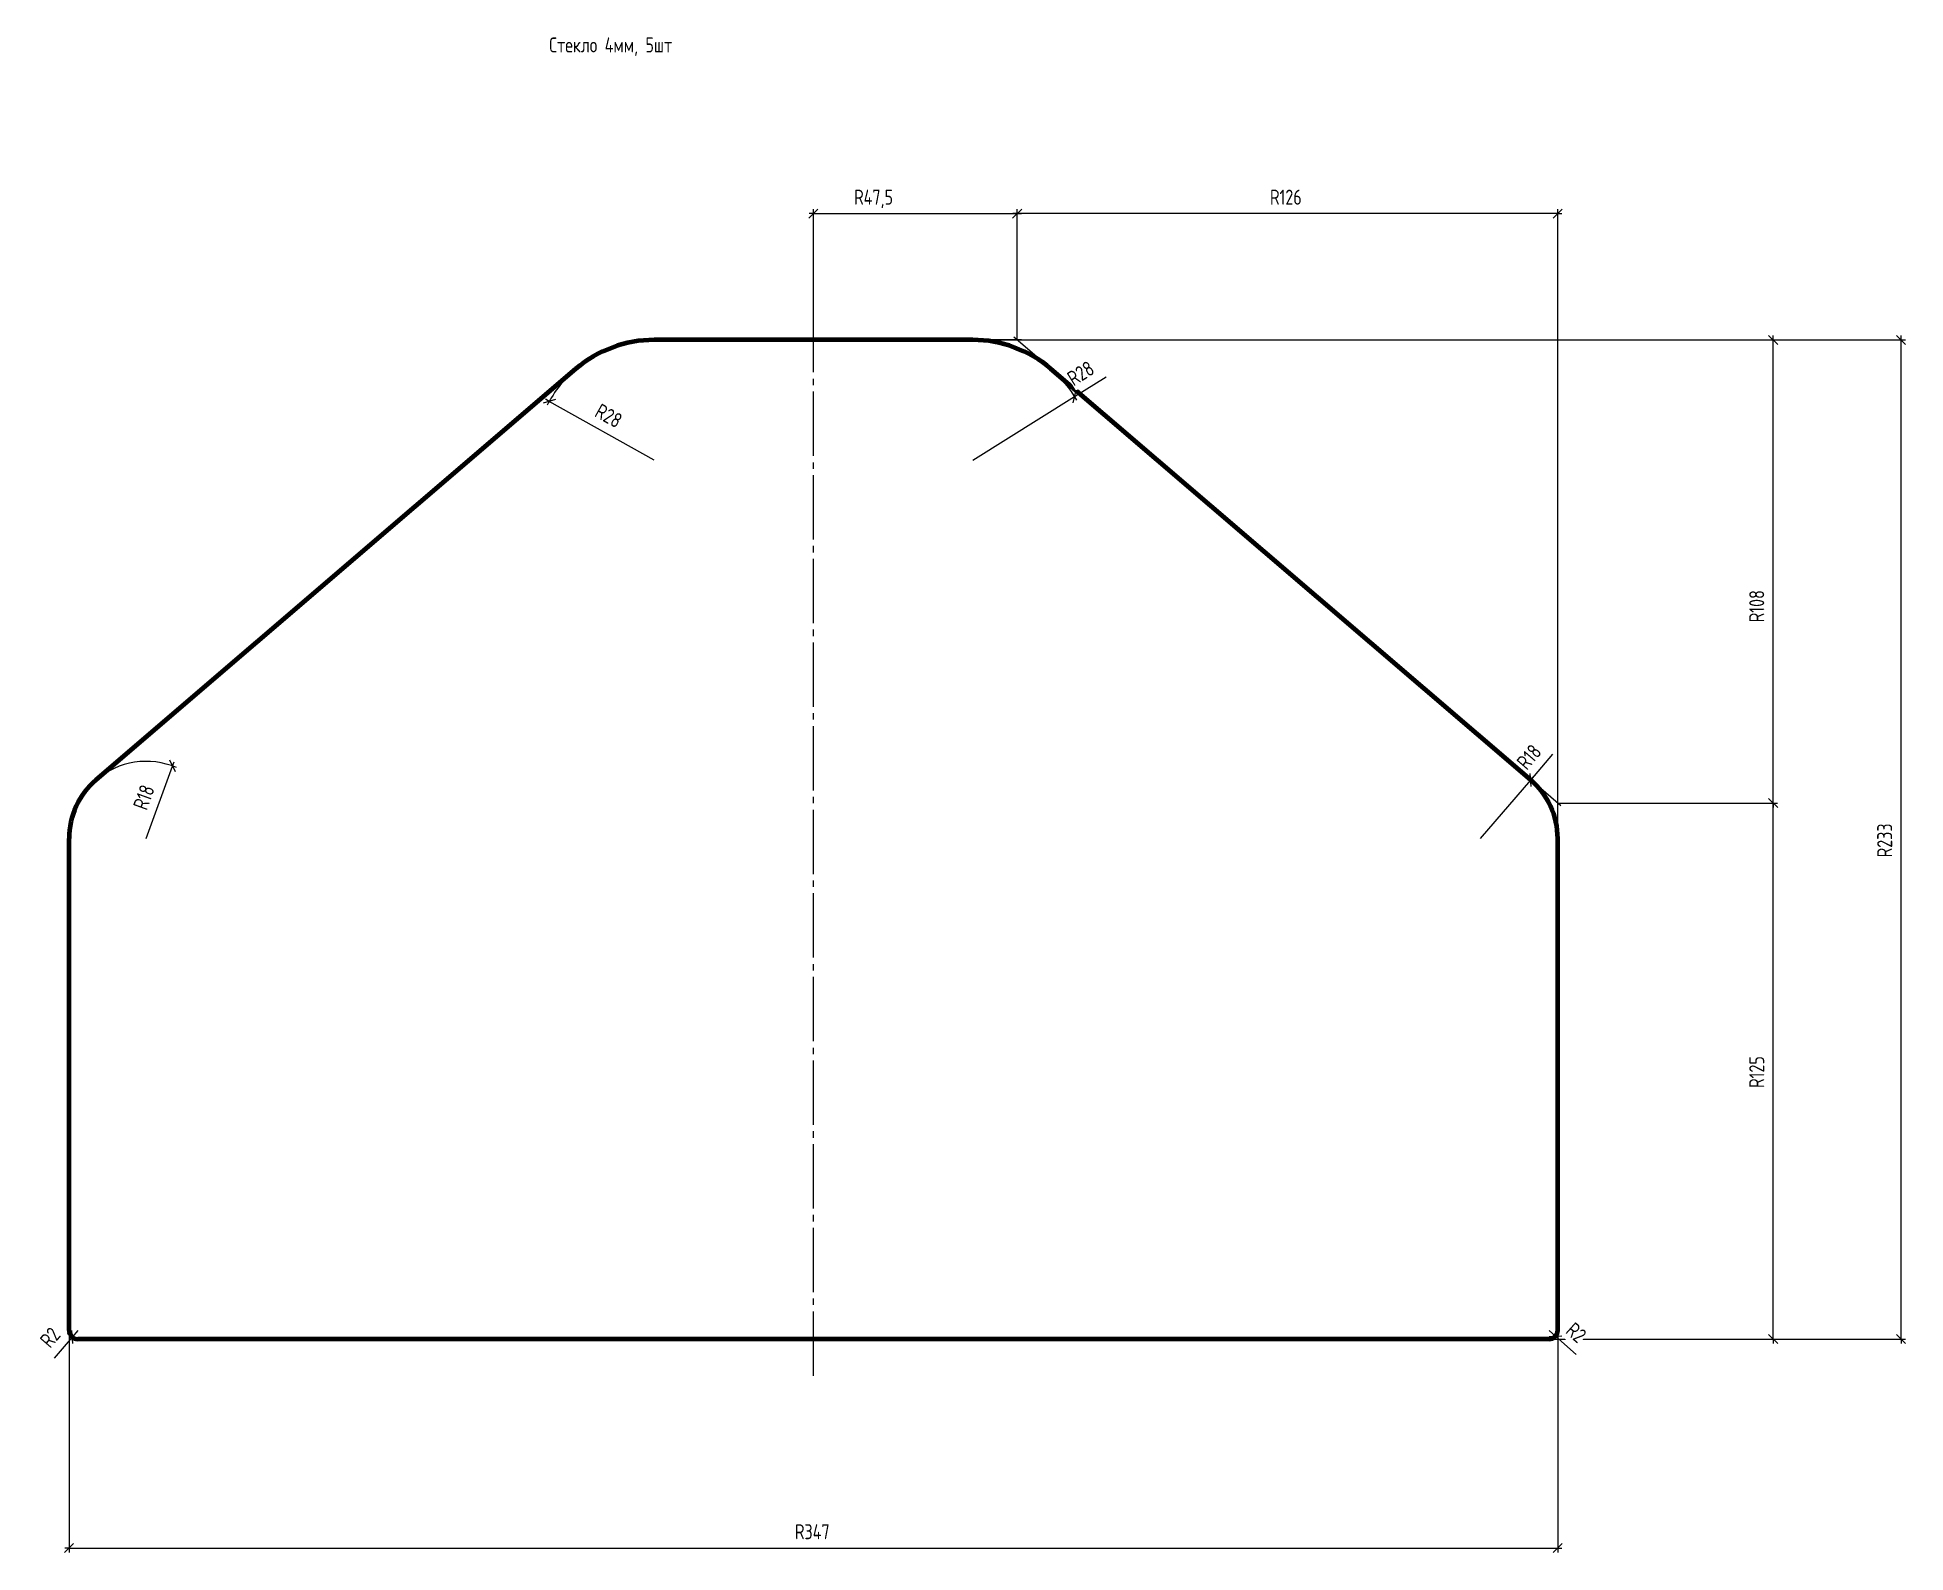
# Model space of a CAD drawing. Header units: millimetres. Extents: x -181 to 255, y -283 to 71.
import ezdxf

# ---------------------------------------------------------------- set-up
doc = ezdxf.new("R2010")
doc.units = ezdxf.units.MM
for name, pattern in [('K5LT_AXLED', [19.5, 15, -1.5, 1.5, -1.5]), ('K5LT_BASIC', [0]), ('K5LT_THIN', [0])]:
    doc.linetypes.add(name, pattern=pattern)
doc.layers.add('размеры', color=7, linetype='Continuous')
doc.layers.add('стекло', color=7, linetype='Continuous')
doc.styles.add('KDIMTEXTSTYLE', font='GOST_AU.SHX', dxfattribs={"width": 0.96, "oblique": 15, "height": 5})
doc.styles.add('KTEXTSTYLE', font='GOST_AU.SHX', dxfattribs={"width": 0.96, "height": 5})
doc.dimstyles.new('KDIMSTYLE (1.00)', dxfattribs={"dimtxt": 5, "dimasz": 1, "dimexe": 2, "dimexo": 0, "dimgap": 1, "dimtad": 1, "dimtxsty": 'KDIMTEXTSTYLE', "dimsah": 1, "dimcen": 0, "dimdle": 1, "dimadec": 0, "dimazin": 0, "dimtfac": 0.667, "dimtmove": 0, "dimatfit": 3, "dimfxl": 1, "dimtvp": 1, "dimtolj": 1, "dimtzin": 0, "dimarcsym": 0})

# ---------------------------------------------------------------- blocks, each defined once
blk = doc.blocks.new('D0')
at = {"layer": 'размеры', "color": 7, "linetype": 'K5LT_THIN', "lineweight": 18}
for p, q in [((-173.5, -231), (-173.5, -282.74)), ((173.5, -231), (173.5, -282.74)), ((-172.44, -280.68), (-174.56, -282.8)), ((-173.5, -281.74), (-174.5, -281.74)), ((172.44, -282.8), (174.56, -280.68)), ((173.5, -281.74), (174.5, -281.74))]:
    blk.add_line(p, q, dxfattribs=at)
blk.add_wipeout([(-4.31, -280.74), (-4.31, -275.74), (3.96, -275.74), (3.96, -280.74)]).dxf.layer = 'размеры'
blk.add_line((-173.5, -281.74), (173.5, -281.74), dxfattribs=at)
at = {"layer": 'размеры', "color": 7, "char_height": 2.5, "attachment_point": 1, "style": 'KTEXTSTYLE'}
for s, insert in [('\\H3.5;\\W0.965;\\Q15;\\Q0;R', (-4.31, -276.17)), ('\\H3.5;\\W0.965;\\Q15;\\Q0;347', (-2.08, -276.17))]:
    blk.add_mtext(s, dxfattribs=dict(at, insert=insert))
blk = doc.blocks.new('KDIMARROW_03')
at = {"color": 0, "linetype": 'K5LT_THIN', "lineweight": 18}
for p, q in [((-1.06, -1.06), (1.06, 1.06)), ((0, 0), (-1, 0)), ((0, 0), (1, 0))]:
    blk.add_line(p, q, dxfattribs=at)
blk = doc.blocks.new('D1')
at = {"layer": 'размеры', "color": 7, "linetype": 'K5LT_THIN', "lineweight": 18}
for p, q in [((254.61, -1.06), (252.48, 1.06)), ((253.55, 0), (253.55, 1)), ((37.14, 0), (254.55, 0)), ((171.5, -233), (254.55, -233)), ((252.48, -231.94), (254.61, -234.06)), ((253.55, -233), (253.55, -234))]:
    blk.add_line(p, q, dxfattribs=at)
blk.add_wipeout([(252.55, -120.67), (247.55, -120.67), (247.55, -112.67), (252.55, -112.67)]).dxf.layer = 'размеры'
blk.add_line((253.55, -233), (253.55, 0), dxfattribs=at)
at = {"layer": 'размеры', "color": 7, "char_height": 2.5, "attachment_point": 1, "rotation": 90, "style": 'KTEXTSTYLE'}
for s, insert in [('\\H3.5;\\W0.965;\\Q15;\\Q0;233', (247.97, -118.44)), ('\\H3.5;\\W0.965;\\Q15;\\Q0;R', (247.97, -120.67))]:
    blk.add_mtext(s, dxfattribs=dict(at, insert=insert))
blk = doc.blocks.new('U0')
at = {"layer": 'размеры', "color": 7, "linetype": 'K5LT_THIN', "lineweight": 18}
for p, q in [((48.5, 0), (37.14, 0)), ((55.36, -6.74), (46.74, 0.65))]:
    blk.add_line(p, q, dxfattribs=at)
blk = doc.blocks.new('U1')
at = {"layer": 'размеры', "color": 7, "linetype": 'K5LT_THIN', "lineweight": 18}
for p, q in [((174.26, -108.65), (167.21, -102.61)), ((173.5, -116.28), (173.5, -107))]:
    blk.add_line(p, q, dxfattribs=at)
blk = doc.blocks.new('D2')
at = {"layer": 'размеры', "color": 7, "linetype": 'K5LT_THIN', "lineweight": 18}
for p, q in [((1.06, 30.52), (-1.06, 28.4)), ((46.44, 28.4), (48.56, 30.52)), ((0, 29.46), (-1, 29.46)), ((0, 0), (0, 30.46)), ((47.5, 0), (47.5, 30.46)), ((47.5, 29.46), (48.5, 29.46))]:
    blk.add_line(p, q, dxfattribs=at)
blk.add_wipeout([(9.49, 30.46), (9.49, 35.46), (18.47, 35.46), (18.47, 30.46)]).dxf.layer = 'размеры'
blk.add_line((0, 29.46), (47.5, 29.46), dxfattribs=at)
at = {"layer": 'размеры', "color": 7, "char_height": 2.5, "attachment_point": 1, "style": 'KTEXTSTYLE'}
for s, insert in [('\\H3.5;\\W0.965;\\Q15;\\Q0;R', (9.49, 35.04)), ('\\H3.5;\\W0.965;\\Q15;\\Q0;47,5', (11.71, 35.04))]:
    blk.add_mtext(s, dxfattribs=dict(at, insert=insert))
blk = doc.blocks.new('D3')
at = {"layer": 'размеры', "color": 7, "linetype": 'K5LT_THIN', "lineweight": 18}
for p, q in [((173.5, -108), (224.72, -108)), ((224.78, -109.06), (222.66, -106.94)), ((223.72, -108), (223.72, -107)), ((171.5, -233), (224.72, -233)), ((222.66, -231.94), (224.78, -234.06)), ((223.72, -233), (223.72, -234))]:
    blk.add_line(p, q, dxfattribs=at)
blk.add_wipeout([(222.72, -174.44), (217.73, -174.44), (217.73, -166.88), (222.72, -166.88)]).dxf.layer = 'размеры'
blk.add_line((223.72, -233), (223.72, -108), dxfattribs=at)
at = {"layer": 'размеры', "color": 7, "char_height": 2.5, "attachment_point": 1, "rotation": 90, "style": 'KTEXTSTYLE'}
for s, insert in [('\\H3.5;\\W0.965;\\Q15;\\Q0;125', (218.15, -172.21)), ('\\H3.5;\\W0.965;\\Q15;\\Q0;R', (218.15, -174.44))]:
    blk.add_mtext(s, dxfattribs=dict(at, insert=insert))
blk = doc.blocks.new('D4')
blk.add_wipeout([(174.41, -232.24), (177.72, -228.51), (180.91, -231.34), (177.6, -235.08)]).dxf.layer = 'размеры'
at = {"layer": 'размеры', "color": 7, "linetype": 'K5LT_THIN', "lineweight": 18}
for p, q in [((171.5, -231), (173, -232.33)), ((171.5, -232.42), (174.49, -232.24)), ((173, -232.33), (173.74, -232.99)), ((173, -232.33), (177.82, -236.61))]:
    blk.add_line(p, q, dxfattribs=at)
at = {"layer": 'размеры', "color": 7, "char_height": 2.5, "attachment_point": 1, "rotation": 318.4058, "style": 'KTEXTSTYLE'}
for s, insert in [('\\H3.5;\\W0.965;\\Q15;\\Q0;R', (177.44, -228.82)), ('\\H3.5;\\W0.965;\\Q15;\\Q0;2', (179.11, -230.3))]:
    blk.add_mtext(s, dxfattribs=dict(at, insert=insert))
blk = doc.blocks.new('D5')
blk.add_wipeout([(-177.1, -236.01), (-180.89, -232.76), (-178.12, -229.52), (-174.32, -232.77)]).dxf.layer = 'размеры'
at = {"layer": 'размеры', "color": 7, "linetype": 'K5LT_THIN', "lineweight": 18}
for p, q in [((-172.8, -232.52), (-176.99, -237.42)), ((-172.8, -232.52), (-173.45, -233.28)), ((-172.92, -231.03), (-172.68, -234.02)), ((-171.5, -231), (-172.8, -232.52))]:
    blk.add_line(p, q, dxfattribs=at)
at = {"layer": 'размеры', "color": 7, "char_height": 2.5, "attachment_point": 1, "rotation": 49.4768, "style": 'KTEXTSTYLE'}
for s, insert in [('\\H3.5;\\W0.965;\\Q15;\\Q0;2', (-179.13, -231.35)), ('\\H3.5;\\W0.965;\\Q15;\\Q0;R', (-180.57, -233.04))]:
    blk.add_mtext(s, dxfattribs=dict(at, insert=insert))
blk = doc.blocks.new('D6')
blk.add_wipeout([(167.13, -101.22), (163.34, -97.96), (167.05, -93.65), (170.84, -96.91)]).dxf.layer = 'размеры'
at = {"layer": 'размеры', "color": 7, "linetype": 'K5LT_THIN', "lineweight": 18}
for p, q in [((167.24, -102.63), (172.4, -96.62)), ((155.5, -116.28), (167.24, -102.63)), ((167.35, -104.13), (167.12, -101.13)), ((167.24, -102.63), (167.89, -101.87))]:
    blk.add_line(p, q, dxfattribs=at)
at = {"layer": 'размеры', "color": 7, "char_height": 2.5, "attachment_point": 1, "rotation": 49.3097, "style": 'KTEXTSTYLE'}
for s, insert in [('\\H3.5;\\W0.965;\\Q15;\\Q0;18', (165.11, -96.55)), ('\\H3.5;\\W0.965;\\Q15;\\Q0;R', (163.66, -98.24))]:
    blk.add_mtext(s, dxfattribs=dict(at, insert=insert))
blk = doc.blocks.new('D7')
blk.add_wipeout([(61.21, -11.79), (58.57, -7.56), (64, -4.17), (66.64, -8.4)]).dxf.layer = 'размеры'
at = {"layer": 'размеры', "color": 7, "linetype": 'K5LT_THIN', "lineweight": 18}
for p, q in [((60.89, -13.17), (68.25, -8.58)), ((60.56, -14.63), (61.23, -11.71)), ((60.89, -13.17), (61.74, -12.64)), ((37.14, -28), (60.89, -13.17))]:
    blk.add_line(p, q, dxfattribs=at)
blk.add_arc((37.14, -28), 28, 29.9308, 49.3987, dxfattribs=at)
at = {"layer": 'размеры', "color": 7, "char_height": 2.5, "attachment_point": 1, "rotation": 31.9769, "style": 'KTEXTSTYLE'}
for s, insert in [('\\H3.5;\\W0.965;\\Q15;\\Q0;R', (58.79, -7.91)), ('\\H3.5;\\W0.965;\\Q15;\\Q0;28', (60.68, -6.74))]:
    blk.add_mtext(s, dxfattribs=dict(at, insert=insert))
blk = doc.blocks.new('D8')
at = {"layer": 'размеры', "color": 7, "linetype": 'K5LT_THIN', "lineweight": 18}
for p, q in [((-60.13, -13.91), (-63.01, -14.72)), ((-61.57, -14.32), (-62.44, -13.83))]:
    blk.add_line(p, q, dxfattribs=at)
blk.add_arc((-37.14, -28), 28, 130.6013, 152.7897, dxfattribs=at)
blk.add_wipeout([(-51.78, -18.66), (-49.33, -14.3), (-43.75, -17.43), (-46.19, -21.78)]).dxf.layer = 'размеры'
blk.add_line((-37.14, -28), (-61.57, -14.32), dxfattribs=at)
at = {"layer": 'размеры', "color": 7, "char_height": 2.5, "attachment_point": 1, "rotation": 330.7436, "style": 'KTEXTSTYLE'}
for s, insert in [('\\H3.5;\\W0.965;\\Q15;\\Q0;R', (-49.54, -14.67)), ('\\H3.5;\\W0.965;\\Q15;\\Q0;28', (-47.6, -15.75))]:
    blk.add_mtext(s, dxfattribs=dict(at, insert=insert))
blk = doc.blocks.new('D9')
at = {"layer": 'размеры', "color": 7, "linetype": 'K5LT_THIN', "lineweight": 18}
for p, q in [((48.56, 30.52), (46.44, 28.4)), ((172.44, 28.4), (174.56, 30.52)), ((47.5, 29.46), (46.5, 29.46)), ((47.5, 0), (47.5, 30.46)), ((173.5, -116.28), (173.5, 30.46)), ((173.5, 29.46), (174.5, 29.46))]:
    blk.add_line(p, q, dxfattribs=at)
blk.add_wipeout([(106.43, 30.46), (106.43, 35.46), (114.25, 35.46), (114.25, 30.46)]).dxf.layer = 'размеры'
blk.add_line((173.5, 29.46), (47.5, 29.46), dxfattribs=at)
at = {"layer": 'размеры', "color": 7, "char_height": 2.5, "attachment_point": 1, "style": 'KTEXTSTYLE'}
for s, insert in [('\\H3.5;\\W0.965;\\Q15;\\Q0;R', (106.43, 35.04)), ('\\H3.5;\\W0.965;\\Q15;\\Q0;126', (108.65, 35.04))]:
    blk.add_mtext(s, dxfattribs=dict(at, insert=insert))
blk = doc.blocks.new('D10')
at = {"layer": 'размеры', "color": 7, "linetype": 'K5LT_THIN', "lineweight": 18}
for p, q in [((224.78, -1.06), (222.66, 1.06)), ((223.72, 0), (223.72, 1)), ((173.5, 0), (224.72, 0)), ((173.5, -108), (224.72, -108)), ((222.66, -106.94), (224.78, -109.06)), ((223.72, -108), (223.72, -109))]:
    blk.add_line(p, q, dxfattribs=at)
blk.add_wipeout([(222.72, -65.85), (217.73, -65.85), (217.73, -58.03), (222.72, -58.03)]).dxf.layer = 'размеры'
blk.add_line((223.72, -108), (223.72, 0), dxfattribs=at)
at = {"layer": 'размеры', "color": 7, "char_height": 2.5, "attachment_point": 1, "rotation": 90, "style": 'KTEXTSTYLE'}
for s, insert in [('\\H3.5;\\W0.965;\\Q15;\\Q0;108', (218.15, -63.63)), ('\\H3.5;\\W0.965;\\Q15;\\Q0;R', (218.15, -65.85))]:
    blk.add_mtext(s, dxfattribs=dict(at, insert=insert))
blk = doc.blocks.new('D11')
at = {"layer": 'размеры', "color": 7, "linetype": 'K5LT_THIN', "lineweight": 18}
for p, q in [((-148.73, -100.72), (-150, -98)), ((-149.36, -99.36), (-149.02, -98.42))]:
    blk.add_line(p, q, dxfattribs=at)
blk.add_wipeout([(-154.38, -110.26), (-159.08, -108.56), (-157.14, -103.21), (-152.44, -104.91)]).dxf.layer = 'размеры'
blk.add_line((-155.5, -116.28), (-149.36, -99.36), dxfattribs=at)
blk.add_arc((-155.5, -116.28), 18, 66.8765, 130.6013, dxfattribs=at)
at = {"layer": 'размеры', "color": 7, "char_height": 2.5, "attachment_point": 1, "rotation": 70.0588, "style": 'KTEXTSTYLE'}
for s, insert in [('\\H3.5;\\W0.965;\\Q15;\\Q0;18', (-157.92, -106.61)), ('\\H3.5;\\W0.965;\\Q15;\\Q0;R', (-158.68, -108.7))]:
    blk.add_mtext(s, dxfattribs=dict(at, insert=insert))

msp = doc.modelspace()

# ---------------------------------------------------------------- linework, layer by layer
at = {"layer": 'размеры', "color": 30, "linetype": 'K5LT_AXLED', "lineweight": 18, "true_color": 0xff8000}
msp.add_line((0, -241.548), (0, 10), dxfattribs=at)
at = {"layer": 'стекло', "color": 150, "linetype": 'K5LT_BASIC', "lineweight": 60, "true_color": 0x0080ff}
for p, q in [((37.142, 0), (-37.142, 0)), ((-167.214, -102.612), (-55.364, -6.741)), ((167.214, -102.612), (55.364, -6.741)), ((-173.5, -231), (-173.5, -116.279)), ((173.5, -231), (173.5, -116.279)), ((171.5, -233), (-171.5, -233))]:
    msp.add_line(p, q, dxfattribs=at)
for centre, radius, start, end in [((-37.142, -28), 28, 90, 130.60129), ((37.142, -28), 28, 49.39871, 90), ((-155.5, -116.279), 18, 130.60129, 180), ((155.5, -116.279), 18, 0, 49.39871), ((-171.5, -231), 2, 180, 270), ((171.5, -231), 2, 270, 0)]:
    msp.add_arc(centre, radius, start, end, dxfattribs=at)

# ---------------------------------------------------------------- texts
at = {"layer": 'размеры', "color": 7, "insert": (-61.57, 70.549), "char_height": 2.5, "attachment_point": 1, "style": 'KTEXTSTYLE'}
msp.add_mtext('\\H3.5;\\W0.965;\\Q15;\\Q0;Стекло 4мм, 5шт', dxfattribs=at)

# ---------------------------------------------------------------- next in the draw order: dimensions: what is measured, and where the dimension line sits
at = {"layer": 'размеры', "color": 7}
for center, mpoint, override, picture, middle in [((-37.142, -28), (-61.57, -14.316), {"dimpost": '\\H3.5;\\W0.965;\\Q0;\\Q0;\\H3.5;\\W0.965;\\Q0;<>\\H3.5;\\W0.965;\\Q0;\\Q0;', "dimblk2": 'KDIMARROW_03', "dimclrt": 7, "dimtol": 1, "dimtp": 0, "dimtm": 0, "dimtdec": 5, "dimtolj": 1}, 'D8', (-49.356, -21.158)), ((-155.5, -116.279), (-149.361, -99.358), {"dimpost": '\\H3.5;\\W0.965;\\Q0;<>', "dimblk2": 'KDIMARROW_03', "dimclrt": 7, "dimtol": 1, "dimtp": 0, "dimtm": 0, "dimtdec": 5, "dimtolj": 1}, 'D11', (-152.43, -107.818))]:
    dim = msp.add_radius_dim(center=center, mpoint=mpoint, dimstyle='KDIMSTYLE (1.00)', override=override, dxfattribs=at)
    dim.commit()
    dim.dimension.update_dxf_attribs({"geometry": picture, "text_midpoint": middle, "dimtype": 164})
dim = msp.add_linear_dim(base=(-173.5, -281.739), p1=(173.5, -231), p2=(-173.5, -231), dimstyle='KDIMSTYLE (1.00)', override={"dimexo": 0, "dimpost": '\\H3.5;\\W0.965;\\Q0;\\Q0;\\H3.5;\\W0.965;\\Q0;R<>\\H3.5;\\W0.965;\\Q0;\\Q0;', "dimblk1": 'KDIMARROW_03', "dimblk2": 'KDIMARROW_03', "dimse1": 0, "dimse2": 0, "dimclrt": 7, "dimtol": 1, "dimtp": 0, "dimtm": 0, "dimtdec": 5, "dimtolj": 1}, dxfattribs=at)
dim.commit()
dim.dimension.update_dxf_attribs({"geometry": 'D0', "text_midpoint": (0, -281.739), "dimtype": 160})

# ---------------------------------------------------------------- next in the draw order: dimensions: what is measured, and where the dimension line sits
dim = msp.add_linear_dim(base=(253.545, -233), p1=(37.142, 0), p2=(171.5, -233), angle=90, dimstyle='KDIMSTYLE (1.00)', override={"dimexo": 0, "dimpost": '\\H3.5;\\W0.965;\\Q0;\\Q0;\\H3.5;\\W0.965;\\Q0;R<>\\H3.5;\\W0.965;\\Q0;\\Q0;', "dimblk1": 'KDIMARROW_03', "dimblk2": 'KDIMARROW_03', "dimse1": 0, "dimse2": 0, "dimclrt": 7, "dimtol": 1, "dimtp": 0, "dimtm": 0, "dimtdec": 5, "dimtolj": 1}, dxfattribs=at)
dim.commit()
dim.dimension.update_dxf_attribs({"geometry": 'D1', "text_midpoint": (253.545, -116.5), "dimtype": 160})
dim = msp.add_radius_dim(center=(-171.5, -231), mpoint=(-172.8, -232.52), dimstyle='KDIMSTYLE (1.00)', override={"dimpost": '\\H3.5;\\W0.965;\\Q0;\\Q0;\\H3.5;\\W0.965;\\Q0;<>\\H3.5;\\W0.965;\\Q0;\\Q0;', "dimblk2": 'KDIMARROW_03', "dimclrt": 7, "dimtol": 1, "dimtp": 0, "dimtm": 0, "dimtdec": 5, "dimtolj": 1}, dxfattribs=at)
dim.commit()
dim.dimension.update_dxf_attribs({"geometry": 'D5', "text_midpoint": (-174.893, -234.97), "dimtype": 164})

# ---------------------------------------------------------------- next in the draw order: block references
at = {"layer": 'размеры'}
for name in ['U0', 'U1']:
    msp.add_blockref(name, (0, 0), dxfattribs=at)

# ---------------------------------------------------------------- next in the draw order: dimensions: what is measured, and where the dimension line sits
at = {"layer": 'размеры', "color": 7}
dim = msp.add_linear_dim(base=(0, 29.462), p1=(47.5, 0), p2=(0, 0), dimstyle='KDIMSTYLE (1.00)', override={"dimexo": 0, "dimpost": '\\H3.5;\\W0.965;\\Q0;\\Q0;\\H3.5;\\W0.965;\\Q0;R<>\\H3.5;\\W0.965;\\Q0;\\Q0;', "dimblk1": 'KDIMARROW_03', "dimblk2": 'KDIMARROW_03', "dimse1": 0, "dimse2": 0, "dimclrt": 7, "dimtol": 1, "dimtp": 0, "dimtm": 0, "dimtdec": 5, "dimtolj": 1}, dxfattribs=at)
dim.commit()
dim.dimension.update_dxf_attribs({"geometry": 'D2', "text_midpoint": (14.165, 29.462), "dimtype": 160})
dim = msp.add_radius_dim(center=(37.142, -28), mpoint=(60.893, -13.172), dimstyle='KDIMSTYLE (1.00)', override={"dimpost": '\\H3.5;\\W0.965;\\Q0;\\Q0;\\H3.5;\\W0.965;\\Q0;<>\\H3.5;\\W0.965;\\Q0;\\Q0;', "dimblk2": 'KDIMARROW_03', "dimclrt": 7, "dimtol": 1, "dimtp": 0, "dimtm": 0, "dimtdec": 5, "dimtolj": 1}, dxfattribs=at)
dim.commit()
dim.dimension.update_dxf_attribs({"geometry": 'D7', "text_midpoint": (64.57, -10.877), "dimtype": 164})
dim = msp.add_linear_dim(base=(223.722, -233), p1=(173.5, -108), p2=(171.5, -233), angle=90, dimstyle='KDIMSTYLE (1.00)', override={"dimexo": 0, "dimpost": '\\H3.5;\\W0.965;\\Q0;\\Q0;\\H3.5;\\W0.965;\\Q0;R<>\\H3.5;\\W0.965;\\Q0;\\Q0;', "dimblk1": 'KDIMARROW_03', "dimblk2": 'KDIMARROW_03', "dimse1": 0, "dimse2": 0, "dimclrt": 7, "dimtol": 1, "dimtp": 0, "dimtm": 0, "dimtdec": 5, "dimtolj": 1}, dxfattribs=at)
dim.commit()
dim.dimension.update_dxf_attribs({"geometry": 'D3', "text_midpoint": (223.722, -170.5), "dimtype": 160})

# ---------------------------------------------------------------- next in the draw order: dimensions: what is measured, and where the dimension line sits
for center, mpoint, picture, middle in [((155.5, -116.279), (167.235, -102.63), 'D6', (169.819, -99.625)), ((171.5, -231), (172.996, -232.328), 'D4', (175.406, -234.467))]:
    dim = msp.add_radius_dim(center=center, mpoint=mpoint, dimstyle='KDIMSTYLE (1.00)', override={"dimpost": '\\H3.5;\\W0.965;\\Q0;\\Q0;\\H3.5;\\W0.965;\\Q0;<>\\H3.5;\\W0.965;\\Q0;\\Q0;', "dimblk2": 'KDIMARROW_03', "dimclrt": 7, "dimtol": 1, "dimtp": 0, "dimtm": 0, "dimtdec": 5, "dimtolj": 1}, dxfattribs=at)
    dim.commit()
    dim.dimension.update_dxf_attribs({"geometry": picture, "text_midpoint": middle, "dimtype": 164})

# ---------------------------------------------------------------- next in the draw order: dimensions: what is measured, and where the dimension line sits
dim = msp.add_linear_dim(base=(173.5, 29.462), p1=(47.5, 0), p2=(173.5, -116.279), dimstyle='KDIMSTYLE (1.00)', override={"dimexo": 0, "dimpost": '\\H3.5;\\W0.965;\\Q0;\\Q0;\\H3.5;\\W0.965;\\Q0;R<>\\H3.5;\\W0.965;\\Q0;\\Q0;', "dimblk1": 'KDIMARROW_03', "dimblk2": 'KDIMARROW_03', "dimse1": 0, "dimse2": 0, "dimclrt": 7, "dimtol": 1, "dimtp": 0, "dimtm": 0, "dimtdec": 5, "dimtolj": 1}, dxfattribs=at)
dim.commit()
dim.dimension.update_dxf_attribs({"geometry": 'D9', "text_midpoint": (110.5, 29.462), "dimtype": 160})

# ---------------------------------------------------------------- next in the draw order: dimensions: what is measured, and where the dimension line sits
dim = msp.add_linear_dim(base=(223.722, -108), p1=(173.5, 0), p2=(173.5, -108), angle=90, dimstyle='KDIMSTYLE (1.00)', override={"dimexo": 0, "dimpost": '\\H3.5;\\W0.965;\\Q0;\\Q0;\\H3.5;\\W0.965;\\Q0;R<>\\H3.5;\\W0.965;\\Q0;\\Q0;', "dimblk1": 'KDIMARROW_03', "dimblk2": 'KDIMARROW_03', "dimse1": 0, "dimse2": 0, "dimclrt": 7, "dimtol": 1, "dimtp": 0, "dimtm": 0, "dimtdec": 5, "dimtolj": 1}, dxfattribs=at)
dim.commit()
dim.dimension.update_dxf_attribs({"geometry": 'D10', "text_midpoint": (223.722, -61.779), "dimtype": 160})

doc.saveas('drawing.dxf')
